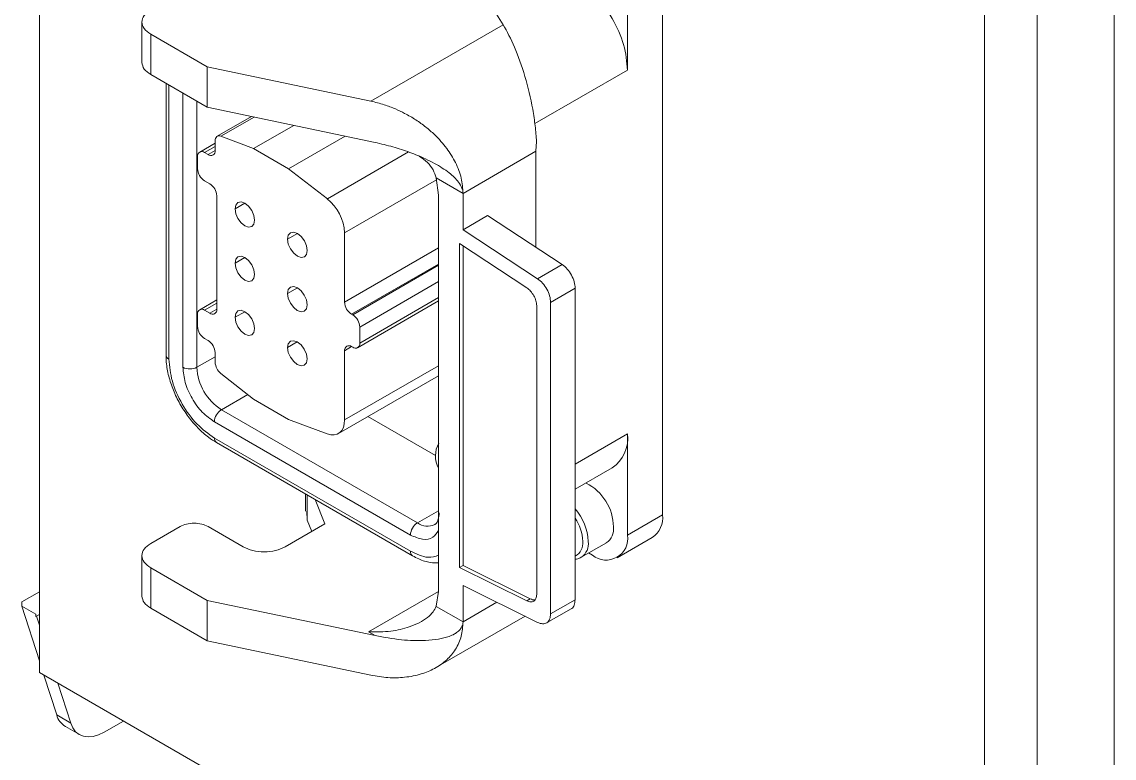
# Model space of a CAD drawing. Extents: x 4137 to 28680, y 2446 to 6814.
# Drawn here: x 10575.2 to 10685.6, y 5157.3 to 5231.7 of the extents above; entities that cross this region are included whole.
import ezdxf

# ---------------------------------------------------------------- set-up
doc = ezdxf.new("R2010")
doc.units = 0
doc.header["$LTSCALE"] = 0.5
doc.layers.get('0').update_dxf_attribs({"linetype": 'CONTINUOUS'})

msp = doc.modelspace()

# ---------------------------------------------------------------- linework, layer by layer
at = {"color": 7, "linetype": 'Continuous', "lineweight": 15}
for p, q in [((10577.02, 5410.91), (10577.02, 5165.95)), ((10577.02, 5410.91), (10577.02, 5165.95)), ((10672.48, 5355.8), (10672.48, 5110.84)), ((10672.48, 5355.8), (10672.48, 5110.84)), ((10677.78, 5115.13), (10677.78, 5349.47)), ((10677.78, 5115.13), (10677.78, 5349.47)), ((10685.56, 5344.98), (10685.56, 5110.63)), ((10685.56, 5344.98), (10685.56, 5110.63)), ((10617.71, 5241.12), (10623.86, 5231.37)), ((10617.71, 5241.12), (10623.86, 5231.37)), ((10639.95, 5239.03), (10639.95, 5181.87)), ((10639.95, 5239.03), (10639.95, 5181.87)), ((10636.41, 5236.99), (10636.41, 5226.78)), ((10636.41, 5236.99), (10636.41, 5226.78)), ((10587.38, 5231.65), (10587.38, 5227.56)), ((10587.38, 5231.65), (10587.38, 5227.56)), ((10610.48, 5223.65), (10623.86, 5231.37)), ((10610.48, 5223.65), (10623.86, 5231.37)), ((10593.97, 5227.12), (10588.26, 5230.42)), ((10588.26, 5226.34), (10588.26, 5230.42)), ((10593.97, 5227.12), (10588.26, 5230.42)), ((10588.26, 5226.34), (10588.26, 5230.42)), ((10593.97, 5223.04), (10593.97, 5227.12)), ((10610.48, 5223.65), (10593.97, 5227.12)), ((10593.97, 5223.04), (10593.97, 5227.12)), ((10610.48, 5223.65), (10593.97, 5227.12)), ((10593.97, 5223.04), (10588.26, 5226.34)), ((10593.97, 5223.04), (10588.26, 5226.34)), ((10589.81, 5225.44), (10589.81, 5198)), ((10589.81, 5225.44), (10589.81, 5198)), ((10610.92, 5219.48), (10593.97, 5223.04)), ((10610.92, 5219.48), (10593.97, 5223.04)), ((10598.45, 5222.1), (10594.98, 5220.1)), ((10598.45, 5222.1), (10594.98, 5220.1)), ((10602.7, 5221.2), (10598.66, 5218.87)), ((10602.7, 5221.2), (10598.66, 5218.87)), ((10595.35, 5220.1), (10598.66, 5218.87)), ((10595.35, 5220.1), (10598.66, 5218.87)), ((10602.19, 5216.83), (10607.89, 5220.11)), ((10602.19, 5216.83), (10607.89, 5220.11)), ((10594.77, 5219.41), (10593.21, 5218.51)), ((10594.77, 5219.41), (10593.21, 5218.51)), ((10594.77, 5218.67), (10594.77, 5219.64)), ((10594.77, 5218.67), (10594.77, 5219.64)), ((10598.66, 5218.87), (10602.19, 5216.83)), ((10598.66, 5218.87), (10602.19, 5216.83)), ((10627.23, 5219.57), (10627.17, 5218.59)), ((10627.23, 5219.57), (10627.17, 5218.59)), ((10593, 5216.83), (10593, 5218.05)), ((10593, 5216.83), (10593, 5218.05)), ((10593.71, 5218.46), (10594.06, 5218.26)), ((10593.71, 5218.46), (10594.06, 5218.26)), ((10627.17, 5218.59), (10619.81, 5214.34)), ((10627.17, 5218.59), (10619.81, 5214.34)), ((10627.17, 5218.59), (10627.17, 5208.89)), ((10627.17, 5218.59), (10627.17, 5208.89)), ((10602.19, 5216.83), (10606.1, 5213.78)), ((10602.19, 5216.83), (10606.1, 5213.78)), ((10594.24, 5215.3), (10593.71, 5215.6)), ((10594.24, 5215.3), (10593.71, 5215.6)), ((10617.09, 5215.91), (10617.34, 5214.14)), ((10617.09, 5215.91), (10617.34, 5214.14)), ((10619.81, 5214.34), (10617.1, 5215.91)), ((10619.81, 5214.34), (10617.1, 5215.91)), ((10619.81, 5210.67), (10619.81, 5214.34)), ((10619.81, 5210.67), (10619.81, 5214.34)), ((10594.94, 5202.61), (10594.95, 5214.1)), ((10594.94, 5202.61), (10594.95, 5214.1)), ((10617.34, 5174.13), (10617.34, 5214.14)), ((10617.34, 5174.13), (10617.34, 5214.14)), ((10619.81, 5210.67), (10622.29, 5212.1)), ((10619.81, 5210.67), (10622.29, 5212.1)), ((10629.81, 5207.15), (10622.29, 5212.1)), ((10629.81, 5207.15), (10622.29, 5212.1)), ((10607.85, 5210.35), (10607.85, 5203.35)), ((10607.85, 5210.35), (10607.85, 5203.35)), ((10627.34, 5205.72), (10619.81, 5210.67)), ((10627.34, 5205.72), (10619.81, 5210.67)), ((10619.46, 5209.26), (10626.25, 5204.79)), ((10619.46, 5176.55), (10619.46, 5209.26)), ((10619.46, 5209.26), (10626.25, 5204.79)), ((10619.46, 5176.55), (10619.46, 5209.26)), ((10619.81, 5176.76), (10619.81, 5209.03)), ((10619.81, 5176.76), (10619.81, 5209.03)), ((10627.34, 5205.72), (10629.81, 5207.15)), ((10627.34, 5205.72), (10629.81, 5207.15)), ((10628.65, 5203.33), (10631.13, 5204.76)), ((10628.65, 5203.33), (10631.13, 5204.76)), ((10631.13, 5173.3), (10631.13, 5204.76)), ((10631.13, 5173.3), (10631.13, 5204.76)), ((10594.94, 5203.59), (10593.21, 5202.59)), ((10594.94, 5203.59), (10593.21, 5202.59)), ((10609.16, 5198.75), (10617.34, 5203.47)), ((10609.16, 5198.75), (10617.34, 5203.47)), ((10628.65, 5171.87), (10628.65, 5203.33)), ((10628.65, 5171.87), (10628.65, 5203.33)), ((10593.71, 5202.54), (10594.24, 5202.23)), ((10593.71, 5202.54), (10594.24, 5202.23)), ((10627.24, 5203), (10627.24, 5173.83)), ((10627.24, 5203), (10627.24, 5173.83)), ((10593, 5200.9), (10593, 5202.13)), ((10593, 5200.9), (10593, 5202.13)), ((10608.55, 5202.13), (10608.66, 5202.07)), ((10608.55, 5202.13), (10608.66, 5202.07)), ((10609.37, 5200.84), (10609.37, 5199.21)), ((10609.37, 5200.84), (10609.37, 5199.21)), ((10594.06, 5199.47), (10593.71, 5199.68)), ((10594.06, 5199.47), (10593.71, 5199.68)), ((10608.66, 5198.8), (10608.55, 5198.86)), ((10608.66, 5198.8), (10608.55, 5198.86)), ((10594.77, 5197.28), (10594.77, 5198.25)), ((10594.77, 5197.28), (10594.77, 5198.25)), ((10607.85, 5198.45), (10607.85, 5191.45)), ((10607.85, 5198.45), (10607.85, 5191.45)), ((10598.65, 5193.55), (10595.35, 5196.14)), ((10598.65, 5193.55), (10595.35, 5196.14)), ((10607.22, 5190.08), (10617.34, 5195.91)), ((10607.22, 5190.08), (10617.34, 5195.91)), ((10602.19, 5191.51), (10598.65, 5193.55)), ((10602.19, 5191.51), (10598.65, 5193.55)), ((10595.4, 5192.49), (10615.2, 5181.06)), ((10595.4, 5192.49), (10615.2, 5181.06)), ((10594.7, 5191.26), (10614.49, 5179.83)), ((10594.7, 5191.26), (10614.49, 5179.83)), ((10606.09, 5190.05), (10602.19, 5191.51)), ((10606.09, 5190.05), (10602.19, 5191.51)), ((10610.19, 5191.79), (10617.02, 5187.85)), ((10610.19, 5191.79), (10617.02, 5187.85)), ((10636.41, 5179.83), (10636.41, 5190.04)), ((10636.41, 5179.83), (10636.41, 5190.04)), ((10614.49, 5178.2), (10594.7, 5189.63)), ((10614.49, 5178.2), (10594.7, 5189.63)), ((10594.9, 5189.17), (10614.7, 5177.74)), ((10594.9, 5189.17), (10614.7, 5177.74)), ((10631.13, 5184.45), (10634.86, 5186.61)), ((10631.13, 5184.45), (10634.86, 5186.61)), ((10603.89, 5183.99), (10603.89, 5182.24)), ((10603.89, 5183.99), (10603.89, 5182.24)), ((10604.86, 5183.42), (10605.85, 5180.96)), ((10604.86, 5183.42), (10605.85, 5180.96)), ((10604.02, 5182.24), (10604.07, 5181.33)), ((10604.02, 5182.24), (10604.07, 5181.33)), ((10604.07, 5181.33), (10604.52, 5180.2)), ((10604.07, 5181.33), (10604.52, 5180.2)), ((10639.95, 5181.87), (10636.41, 5179.83)), ((10639.95, 5181.87), (10636.41, 5179.83)), ((10591.23, 5180.69), (10588.26, 5178.98)), ((10591.23, 5180.69), (10588.26, 5178.98)), ((10597.59, 5178.65), (10594.06, 5180.69)), ((10597.59, 5178.65), (10594.06, 5180.69)), ((10605.85, 5180.96), (10601.84, 5178.65)), ((10605.85, 5180.96), (10601.84, 5178.65)), ((10631.73, 5177.58), (10634.28, 5179.05)), ((10631.73, 5177.58), (10634.28, 5179.05)), ((10635.38, 5177.54), (10638.91, 5179.58)), ((10635.38, 5177.54), (10638.91, 5179.58)), ((10632.49, 5178.02), (10632.88, 5177.79)), ((10632.49, 5178.02), (10632.88, 5177.79)), ((10587.38, 5177.76), (10587.38, 5173.67)), ((10587.38, 5177.76), (10587.38, 5173.67)), ((10588.26, 5176.53), (10593.97, 5173.23)), ((10588.26, 5176.53), (10588.26, 5172.44)), ((10588.26, 5176.53), (10593.97, 5173.23)), ((10588.26, 5176.53), (10588.26, 5172.44)), ((10619.46, 5176.55), (10619.81, 5176.76)), ((10619.46, 5176.55), (10619.81, 5176.76)), ((10626.25, 5173.18), (10619.46, 5176.55)), ((10626.25, 5173.18), (10619.46, 5176.55)), ((10626.6, 5173.39), (10619.81, 5176.76)), ((10626.6, 5173.39), (10619.81, 5176.76)), ((10619.81, 5174.74), (10627.34, 5171)), ((10619.81, 5171.07), (10619.81, 5174.74)), ((10619.81, 5174.74), (10627.34, 5171)), ((10619.81, 5171.07), (10619.81, 5174.74)), ((10577.02, 5174.11), (10575.25, 5173.09)), ((10577.02, 5174.11), (10575.25, 5173.09)), ((10617.09, 5172.64), (10617.34, 5174.13)), ((10617.09, 5172.64), (10617.34, 5174.13)), ((10575.25, 5172.64), (10575.25, 5173.09)), ((10575.25, 5172.64), (10575.25, 5173.09)), ((10575.25, 5172.64), (10576.66, 5171.83)), ((10577.02, 5167.13), (10575.25, 5172.64)), ((10575.25, 5172.64), (10576.66, 5171.83)), ((10577.02, 5167.13), (10575.25, 5172.64)), ((10588.26, 5172.44), (10593.97, 5169.15)), ((10588.26, 5172.44), (10593.97, 5169.15)), ((10593.97, 5173.23), (10610.92, 5169.67)), ((10593.97, 5173.23), (10593.97, 5169.15)), ((10593.97, 5173.23), (10610.92, 5169.67)), ((10593.97, 5173.23), (10593.97, 5169.15)), ((10619.81, 5171.07), (10617.1, 5172.63)), ((10619.81, 5171.07), (10617.1, 5172.63)), ((10626.25, 5173.18), (10626.6, 5173.39)), ((10626.25, 5173.18), (10626.6, 5173.39)), ((10628.23, 5170.96), (10630.71, 5172.39)), ((10628.23, 5170.96), (10630.71, 5172.39)), ((10628.65, 5171.87), (10631.13, 5173.3)), ((10628.65, 5171.87), (10631.13, 5173.3)), ((10576.66, 5171.83), (10576.66, 5171.6)), ((10576.66, 5171.83), (10576.66, 5171.6)), ((10577.02, 5171.8), (10576.66, 5171.6)), ((10577.02, 5171.8), (10576.66, 5171.6)), ((10576.66, 5171.6), (10576.73, 5171.63)), ((10576.66, 5171.6), (10576.73, 5171.63)), ((10576.73, 5171.63), (10577.02, 5171.8)), ((10576.73, 5171.63), (10577.02, 5171.8)), ((10576.73, 5171.63), (10577.02, 5170.72)), ((10576.73, 5171.63), (10577.02, 5170.72)), ((10617.07, 5166.44), (10626.07, 5171.63)), ((10617.07, 5166.44), (10626.07, 5171.63)), ((10593.97, 5169.15), (10610.48, 5165.68)), ((10593.97, 5169.15), (10610.48, 5165.68)), ((10610.27, 5170.05), (10610.92, 5169.67)), ((10610.27, 5170.05), (10610.92, 5169.67)), ((10577.02, 5165.95), (10672.48, 5110.84)), ((10577.02, 5165.95), (10672.48, 5110.84)), ((10578.77, 5161.66), (10577.48, 5165.68)), ((10578.77, 5161.66), (10577.48, 5165.68)), ((10578.9, 5164.86), (10580.19, 5160.84)), ((10578.9, 5164.86), (10580.19, 5160.84)), ((10580.19, 5160.84), (10578.77, 5161.66)), ((10580.19, 5160.84), (10578.77, 5161.66)), ((10579.65, 5160.49), (10581.06, 5159.68)), ((10579.65, 5160.49), (10581.06, 5159.68)), ((10583.56, 5159.92), (10585.5, 5161.05)), ((10583.56, 5159.92), (10585.5, 5161.05))]:
    msp.add_line(p, q, dxfattribs=at)
at = {"color": 8, "linetype": 'Continuous', "lineweight": 15}
for p, q in [((10636.41, 5226.78), (10627.05, 5221.38)), ((10636.41, 5226.78), (10627.05, 5221.38)), ((10590.1, 5197.59), (10590.1, 5225.27)), ((10590.1, 5197.59), (10590.1, 5225.27)), ((10591.51, 5224.46), (10591.51, 5196.78)), ((10591.51, 5224.46), (10591.51, 5196.78)), ((10592.93, 5223.64), (10592.93, 5196.78)), ((10592.93, 5223.64), (10592.93, 5196.78)), ((10598.71, 5222.04), (10595.35, 5220.1)), ((10598.71, 5222.04), (10595.35, 5220.1)), ((10594.77, 5219.07), (10593.71, 5218.46)), ((10594.77, 5219.07), (10593.71, 5218.46)), ((10594.77, 5218.66), (10594.06, 5218.26)), ((10594.77, 5218.66), (10594.06, 5218.26)), ((10614.31, 5218.52), (10606.1, 5213.78)), ((10614.31, 5218.52), (10606.1, 5213.78)), ((10617.12, 5215.7), (10607.85, 5210.35)), ((10617.12, 5215.7), (10607.85, 5210.35)), ((10596.78, 5212.77), (10597.77, 5213.34)), ((10596.78, 5212.77), (10597.77, 5213.34)), ((10602.09, 5209.7), (10603.08, 5210.27)), ((10602.09, 5209.7), (10603.08, 5210.27)), ((10607.85, 5203.35), (10617.34, 5208.83)), ((10607.85, 5203.35), (10617.34, 5208.83)), ((10596.78, 5207.29), (10597.77, 5207.87)), ((10596.78, 5207.29), (10597.77, 5207.87)), ((10608.55, 5202.13), (10617.34, 5207.2)), ((10608.55, 5202.13), (10617.34, 5207.2)), ((10617.34, 5207.07), (10608.66, 5202.07)), ((10617.34, 5207.07), (10608.66, 5202.07)), ((10602.09, 5204.23), (10603.08, 5204.8)), ((10602.09, 5204.23), (10603.08, 5204.8)), ((10617.34, 5205.44), (10609.37, 5200.84)), ((10617.34, 5205.44), (10609.37, 5200.84)), ((10609.37, 5199.21), (10617.34, 5203.81)), ((10609.37, 5199.21), (10617.34, 5203.81)), ((10594.94, 5203.25), (10593.71, 5202.54)), ((10594.94, 5203.25), (10593.71, 5202.54)), ((10594.94, 5202.64), (10594.24, 5202.23)), ((10594.94, 5202.64), (10594.24, 5202.23)), ((10596.78, 5201.82), (10597.77, 5202.39)), ((10596.78, 5201.82), (10597.77, 5202.39)), ((10602.08, 5198.76), (10603.07, 5199.33)), ((10602.08, 5198.76), (10603.07, 5199.33)), ((10608.55, 5198.86), (10607.85, 5198.45)), ((10608.55, 5198.86), (10607.85, 5198.45)), ((10592.93, 5196.78), (10594.77, 5197.84)), ((10592.93, 5196.78), (10594.77, 5197.84)), ((10617.34, 5196.93), (10607.85, 5191.45)), ((10617.34, 5196.93), (10607.85, 5191.45)), ((10598.06, 5194.02), (10595.4, 5192.49)), ((10598.06, 5194.02), (10595.4, 5192.49)), ((10631.13, 5186.99), (10636.41, 5190.04)), ((10631.13, 5186.99), (10636.41, 5190.04)), ((10604.07, 5183.88), (10604.07, 5181.33)), ((10604.07, 5183.88), (10604.07, 5181.33)), ((10615.2, 5181.06), (10617.34, 5182.29)), ((10615.2, 5181.06), (10617.34, 5182.29)), ((10610.27, 5170.05), (10617.34, 5174.13)), ((10610.27, 5170.05), (10617.34, 5174.13)), ((10623.23, 5173.04), (10619.81, 5171.07)), ((10623.23, 5173.04), (10619.81, 5171.07))]:
    msp.add_line(p, q, dxfattribs=at)
at = {"color": 7, "linetype": 'Continuous', "lineweight": 15, "flags": 128}
for points in [[(10595.35, 5220.1), (10595.23, 5220.14), (10595.12, 5220.14), (10595.02, 5220.12), (10594.94, 5220.07), (10594.86, 5219.99), (10594.81, 5219.89), (10594.78, 5219.77), (10594.77, 5219.64)], [(10595.35, 5220.1), (10595.23, 5220.14), (10595.12, 5220.14), (10595.02, 5220.12), (10594.94, 5220.07), (10594.86, 5219.99), (10594.81, 5219.89), (10594.78, 5219.77), (10594.77, 5219.64)], [(10596.78, 5212.77), (10596.86, 5213.16), (10597.07, 5213.41), (10597.39, 5213.47), (10597.77, 5213.34), (10598.15, 5213.03), (10598.47, 5212.6), (10598.69, 5212.1), (10598.76, 5211.62), (10598.69, 5211.23), (10598.47, 5210.98), (10598.15, 5210.92), (10597.77, 5211.05), (10597.39, 5211.36), (10597.07, 5211.79), (10596.86, 5212.28), (10596.78, 5212.77)], [(10596.78, 5212.77), (10596.86, 5213.16), (10597.07, 5213.41), (10597.39, 5213.47), (10597.77, 5213.34), (10598.15, 5213.03), (10598.47, 5212.6), (10598.69, 5212.1), (10598.76, 5211.62), (10598.69, 5211.23), (10598.47, 5210.98), (10598.15, 5210.92), (10597.77, 5211.05), (10597.39, 5211.36), (10597.07, 5211.79), (10596.86, 5212.28), (10596.78, 5212.77)], [(10602.09, 5209.7), (10602.16, 5210.1), (10602.38, 5210.34), (10602.7, 5210.41), (10603.08, 5210.27), (10603.45, 5209.97), (10603.78, 5209.54), (10603.99, 5209.04), (10604.07, 5208.56), (10603.99, 5208.17), (10603.78, 5207.92), (10603.45, 5207.86), (10603.08, 5207.99), (10602.7, 5208.29), (10602.38, 5208.73), (10602.16, 5209.22), (10602.09, 5209.7)], [(10602.09, 5209.7), (10602.16, 5210.1), (10602.38, 5210.34), (10602.7, 5210.41), (10603.08, 5210.27), (10603.45, 5209.97), (10603.78, 5209.54), (10603.99, 5209.04), (10604.07, 5208.56), (10603.99, 5208.17), (10603.78, 5207.92), (10603.45, 5207.86), (10603.08, 5207.99), (10602.7, 5208.29), (10602.38, 5208.73), (10602.16, 5209.22), (10602.09, 5209.7)], [(10596.78, 5207.29), (10596.86, 5207.69), (10597.07, 5207.94), (10597.39, 5208), (10597.77, 5207.87), (10598.15, 5207.56), (10598.47, 5207.13), (10598.69, 5206.63), (10598.76, 5206.15), (10598.69, 5205.76), (10598.47, 5205.51), (10598.15, 5205.45), (10597.77, 5205.58), (10597.39, 5205.88), (10597.07, 5206.32), (10596.86, 5206.81), (10596.78, 5207.29)], [(10596.78, 5207.29), (10596.86, 5207.69), (10597.07, 5207.94), (10597.39, 5208), (10597.77, 5207.87), (10598.15, 5207.56), (10598.47, 5207.13), (10598.69, 5206.63), (10598.76, 5206.15), (10598.69, 5205.76), (10598.47, 5205.51), (10598.15, 5205.45), (10597.77, 5205.58), (10597.39, 5205.88), (10597.07, 5206.32), (10596.86, 5206.81), (10596.78, 5207.29)], [(10602.09, 5204.23), (10602.16, 5204.63), (10602.38, 5204.87), (10602.7, 5204.94), (10603.08, 5204.8), (10603.45, 5204.5), (10603.77, 5204.06), (10603.99, 5203.57), (10604.06, 5203.09), (10603.99, 5202.69), (10603.77, 5202.45), (10603.45, 5202.39), (10603.07, 5202.52), (10602.7, 5202.82), (10602.37, 5203.26), (10602.16, 5203.75), (10602.09, 5204.23)], [(10602.09, 5204.23), (10602.16, 5204.63), (10602.38, 5204.87), (10602.7, 5204.94), (10603.08, 5204.8), (10603.45, 5204.5), (10603.77, 5204.06), (10603.99, 5203.57), (10604.06, 5203.09), (10603.99, 5202.69), (10603.77, 5202.45), (10603.45, 5202.39), (10603.07, 5202.52), (10602.7, 5202.82), (10602.37, 5203.26), (10602.16, 5203.75), (10602.09, 5204.23)], [(10596.78, 5201.82), (10596.86, 5202.22), (10597.07, 5202.46), (10597.39, 5202.53), (10597.77, 5202.39), (10598.15, 5202.09), (10598.47, 5201.66), (10598.69, 5201.16), (10598.76, 5200.68), (10598.69, 5200.29), (10598.47, 5200.04), (10598.15, 5199.98), (10597.77, 5200.11), (10597.39, 5200.41), (10597.07, 5200.85), (10596.86, 5201.34), (10596.78, 5201.82)], [(10596.78, 5201.82), (10596.86, 5202.22), (10597.07, 5202.46), (10597.39, 5202.53), (10597.77, 5202.39), (10598.15, 5202.09), (10598.47, 5201.66), (10598.69, 5201.16), (10598.76, 5200.68), (10598.69, 5200.29), (10598.47, 5200.04), (10598.15, 5199.98), (10597.77, 5200.11), (10597.39, 5200.41), (10597.07, 5200.85), (10596.86, 5201.34), (10596.78, 5201.82)], [(10602.08, 5198.76), (10602.16, 5199.15), (10602.37, 5199.4), (10602.7, 5199.46), (10603.07, 5199.33), (10603.45, 5199.03), (10603.77, 5198.59), (10603.99, 5198.1), (10604.06, 5197.62), (10603.99, 5197.22), (10603.77, 5196.98), (10603.45, 5196.91), (10603.07, 5197.05), (10602.7, 5197.35), (10602.37, 5197.78), (10602.16, 5198.28), (10602.08, 5198.76)], [(10602.08, 5198.76), (10602.16, 5199.15), (10602.37, 5199.4), (10602.7, 5199.46), (10603.07, 5199.33), (10603.45, 5199.03), (10603.77, 5198.59), (10603.99, 5198.1), (10604.06, 5197.62), (10603.99, 5197.22), (10603.77, 5196.98), (10603.45, 5196.91), (10603.07, 5197.05), (10602.7, 5197.35), (10602.37, 5197.78), (10602.16, 5198.28), (10602.08, 5198.76)], [(10607.85, 5191.45), (10607.81, 5191.05), (10607.72, 5190.69), (10607.56, 5190.39), (10607.35, 5190.17), (10607.09, 5190.02), (10606.78, 5189.95), (10606.45, 5189.96), (10606.09, 5190.05)], [(10607.85, 5191.45), (10607.81, 5191.05), (10607.72, 5190.69), (10607.56, 5190.39), (10607.35, 5190.17), (10607.09, 5190.02), (10606.78, 5189.95), (10606.45, 5189.96), (10606.09, 5190.05)], [(10580.19, 5160.84), (10580.4, 5160.36), (10580.68, 5159.97), (10581.04, 5159.69), (10581.47, 5159.51), (10581.94, 5159.44), (10582.46, 5159.49), (10583, 5159.65), (10583.56, 5159.92)], [(10580.19, 5160.84), (10580.4, 5160.36), (10580.68, 5159.97), (10581.04, 5159.69), (10581.47, 5159.51), (10581.94, 5159.44), (10582.46, 5159.49), (10583, 5159.65), (10583.56, 5159.92)]]:
    msp.add_lwpolyline(points, dxfattribs=at)
at = {"color": 7, "linetype": 'Continuous', "lineweight": 15}
for centre, radius, start, end in [((10593.43, 5218.12), 0.437, 50.796, 189.2142), ((10593.43, 5218.12), 0.437, 50.796, 189.2142), ((10594.34, 5218.6), 0.437, 230.7972, 9.2138), ((10594.34, 5218.6), 0.437, 230.7972, 9.2138), ((10594.54, 5216.9), 1.54, 182.5946, 237.3826), ((10594.54, 5216.9), 1.54, 182.5946, 237.3826), ((10593.4, 5214), 1.54, 3.7218, 57.3017), ((10593.4, 5214), 1.54, 3.7218, 57.3017), ((10603.16, 5210.12), 4.69, 2.8964, 51.2973), ((10603.16, 5210.12), 4.69, 2.8964, 51.2973), ((10609.38, 5203.42), 1.54, 182.5939, 237.3833), ((10609.38, 5203.42), 1.54, 182.5939, 237.3833), ((10593.43, 5202.2), 0.437, 50.7972, 189.2138), ((10593.43, 5202.2), 0.437, 50.7972, 189.2138), ((10594.51, 5202.56), 0.433, 230.3834, 6.4888), ((10594.51, 5202.56), 0.433, 230.3834, 6.4888), ((10607.83, 5200.77), 1.54, 2.5928, 57.3835), ((10607.83, 5200.77), 1.54, 2.5928, 57.3835), ((10594.53, 5200.97), 1.54, 182.5938, 237.3834), ((10594.53, 5200.97), 1.54, 182.5938, 237.3834), ((10593.23, 5198.18), 1.54, 2.5938, 57.3825), ((10593.23, 5198.18), 1.54, 2.5938, 57.3825), ((10608.28, 5198.52), 0.437, 50.7962, 189.214), ((10608.28, 5198.52), 0.437, 50.7962, 189.214), ((10608.94, 5199.14), 0.437, 230.7971, 9.2139), ((10608.94, 5199.14), 0.437, 230.7971, 9.2139), ((10592.22, 5198.14), 1.54, 242.6094, 297.3906), ((10592.22, 5198.14), 1.54, 242.6094, 297.3906), ((10598.3, 5197.02), 5.38, 182.6055, 237.3945), ((10598.3, 5197.02), 5.38, 182.6055, 237.3945), ((10596.33, 5197.36), 1.56, 182.897, 231.2965), ((10596.33, 5197.36), 1.56, 182.897, 231.2965), ((10596.23, 5191.19), 1.54, 122.6052, 177.3948), ((10596.23, 5191.19), 1.54, 122.6052, 177.3948), ((10632.84, 5189.59), 3.6, 304.0864, 7.2258), ((10632.84, 5189.59), 3.6, 304.0864, 7.2258), ((10619.59, 5187.83), 2.57, 150.4176, 208.8124), ((10619.59, 5187.83), 2.57, 150.4176, 208.8124), ((10629.92, 5180.56), 5.08, 0.9731, 63.0019), ((10629.92, 5180.56), 5.08, 0.9731, 63.0019), ((10637.56, 5181.58), 2.41, 304.2318, 7.0805), ((10637.56, 5181.58), 2.41, 304.2318, 7.0805), ((10616.03, 5179.76), 1.54, 122.6052, 177.3948), ((10616.03, 5179.76), 1.54, 122.6052, 177.3948), ((10633.33, 5180.44), 1.68, 304.1658, 7.1465), ((10633.33, 5180.44), 1.68, 304.1658, 7.1465), ((10634.26, 5179.48), 2.18, 230.7967, 9.2141), ((10634.26, 5179.48), 2.18, 230.7967, 9.2141), ((10580.66, 5162.17), 1.96, 195.0565, 238.7794), ((10580.66, 5162.17), 1.96, 195.0565, 238.7794)]:
    msp.add_arc(centre, radius, start, end, dxfattribs=at)
at = {"color": 8, "linetype": 'Continuous', "lineweight": 15}
for centre, radius, start, end in [((10590.31, 5198.05), 0.503, 185.6921, 245.6272), ((10590.31, 5198.05), 0.503, 185.6921, 245.6272), ((10595.19, 5189.58), 0.493, 173.7001, 234.9888), ((10595.19, 5189.58), 0.493, 173.7001, 234.9888), ((10626.99, 5178.9), 5.47, 2.9641, 40.9042), ((10626.99, 5178.9), 5.47, 2.9641, 40.9042), ((10627.23, 5178.98), 4.67, 2.5039, 33.3372), ((10627.23, 5178.98), 4.67, 2.5039, 33.3372), ((10616.23, 5182.49), 1.76, 234.4119, 293.9675), ((10616.23, 5182.49), 1.76, 234.4119, 293.9675), ((10630.47, 5178.98), 1.43, 297.2323, 8.1734), ((10630.47, 5178.98), 1.43, 297.2323, 8.1734), ((10630.78, 5178.97), 1.69, 305.1699, 7.0425), ((10630.78, 5178.97), 1.69, 305.1699, 7.0425), ((10614.97, 5178.14), 0.48, 172.745, 235.9585), ((10614.97, 5178.14), 0.48, 172.745, 235.9585)]:
    msp.add_arc(centre, radius, start, end, dxfattribs=at)
at = {"color": 7, "linetype": 'Continuous', "lineweight": 15}
for points, knots in [([(10632.26, 5235.04), (10632.56, 5234.82), (10633.55, 5234.08), (10634.94, 5232.04), (10636.18, 5229.33), (10636.34, 5227.63), (10636.41, 5226.78)], [0, 0, 0, 0, 0.12626, 0.417507, 0.708753, 1, 1, 1, 1]), ([(10632.26, 5235.04), (10632.56, 5234.82), (10633.55, 5234.08), (10634.94, 5232.04), (10636.18, 5229.33), (10636.34, 5227.63), (10636.41, 5226.78)], [0, 0, 0, 0, 0.12626, 0.417507, 0.708753, 1, 1, 1, 1]), ([(10588.26, 5230.42), (10588.01, 5230.6), (10587.52, 5230.96), (10587.31, 5231.64), (10587.52, 5232.33), (10588.01, 5232.69), (10588.26, 5232.87)], [0, 0, 0, 0, 0.25, 0.5, 0.750001, 1, 1, 1, 1]), ([(10588.26, 5230.42), (10588.01, 5230.6), (10587.52, 5230.96), (10587.31, 5231.64), (10587.52, 5232.33), (10588.01, 5232.69), (10588.26, 5232.87)], [0, 0, 0, 0, 0.25, 0.5, 0.750001, 1, 1, 1, 1]), ([(10623.86, 5231.37), (10624.25, 5230.67), (10625.03, 5229.25), (10626.09, 5226.21), (10626.77, 5223.38), (10627.11, 5221.13), (10627.19, 5220.09), (10627.23, 5219.57)], [0, 0, 0, 0, 0.249888, 0.499659, 0.749158, 0.875331, 1, 1, 1, 1]), ([(10623.86, 5231.37), (10624.25, 5230.67), (10625.03, 5229.25), (10626.09, 5226.21), (10626.77, 5223.38), (10627.11, 5221.13), (10627.19, 5220.09), (10627.23, 5219.57)], [0, 0, 0, 0, 0.249888, 0.499659, 0.749158, 0.875331, 1, 1, 1, 1]), ([(10588.26, 5226.34), (10588.01, 5226.52), (10587.5, 5226.87), (10587.42, 5227.33), (10587.38, 5227.56)], [0, 0, 0, 0, 0.5, 1, 1, 1, 1]), ([(10588.26, 5226.34), (10588.01, 5226.52), (10587.5, 5226.87), (10587.42, 5227.33), (10587.38, 5227.56)], [0, 0, 0, 0, 0.5, 1, 1, 1, 1]), ([(10619.81, 5214.34), (10619.77, 5214.85), (10619.7, 5215.88), (10619.1, 5217.43), (10618.34, 5218.67), (10617.58, 5219.6), (10616.88, 5220.33), (10616.04, 5221.06), (10615.03, 5221.79), (10614, 5222.39), (10612.92, 5222.9), (10611.78, 5223.34), (10610.93, 5223.54), (10610.48, 5223.65)], [0, 0, 0, 0, 0.123485, 0.2497094, 0.3705494, 0.4348736, 0.4998427, 0.5779277, 0.6613773, 0.7498939, 0.8190889, 0.9025817, 1, 1, 1, 1]), ([(10619.81, 5214.34), (10619.77, 5214.85), (10619.7, 5215.88), (10619.1, 5217.43), (10618.34, 5218.67), (10617.58, 5219.6), (10616.88, 5220.33), (10616.04, 5221.06), (10615.03, 5221.79), (10614, 5222.39), (10612.92, 5222.9), (10611.78, 5223.34), (10610.93, 5223.54), (10610.48, 5223.65)], [0, 0, 0, 0, 0.123485, 0.2497094, 0.3705494, 0.4348736, 0.4998427, 0.5779277, 0.6613773, 0.7498939, 0.8190889, 0.9025817, 1, 1, 1, 1]), ([(10610.92, 5219.48), (10611.52, 5219.34), (10612.7, 5219.07), (10614.41, 5218.51), (10615.81, 5217.93), (10616.9, 5217.39), (10617.69, 5216.92), (10618.37, 5216.45), (10618.93, 5215.97), (10619.38, 5215.46), (10619.73, 5214.91), (10619.79, 5214.52), (10619.81, 5214.34)], [0, 0, 0, 0, 0.17529, 0.341504, 0.50016, 0.591087, 0.674174, 0.750201, 0.816448, 0.875182, 0.941928, 1, 1, 1, 1]), ([(10610.92, 5219.48), (10611.52, 5219.34), (10612.7, 5219.07), (10614.41, 5218.51), (10615.81, 5217.93), (10616.9, 5217.39), (10617.69, 5216.92), (10618.37, 5216.45), (10618.93, 5215.97), (10619.38, 5215.46), (10619.73, 5214.91), (10619.79, 5214.52), (10619.81, 5214.34)], [0, 0, 0, 0, 0.17529, 0.341504, 0.50016, 0.591087, 0.674174, 0.750201, 0.816448, 0.875182, 0.941928, 1, 1, 1, 1]), ([(10617.09, 5215.91), (10617, 5216.18), (10616.8, 5216.74), (10616.25, 5217.52), (10615.67, 5217.89), (10615.37, 5218.08)], [0, 0, 0, 0, 0.3030972, 0.6377107, 1, 1, 1, 1]), ([(10617.09, 5215.91), (10617, 5216.18), (10616.8, 5216.74), (10616.25, 5217.52), (10615.67, 5217.89), (10615.37, 5218.08)], [0, 0, 0, 0, 0.3030972, 0.6377107, 1, 1, 1, 1]), ([(10631.13, 5204.76), (10631.11, 5204.97), (10631.07, 5205.4), (10630.77, 5206.1), (10630.34, 5206.73), (10629.99, 5207.01), (10629.81, 5207.15)], [0, 0, 0, 0, 0.25, 0.500001, 0.75, 1, 1, 1, 1]), ([(10631.13, 5204.76), (10631.11, 5204.97), (10631.07, 5205.4), (10630.77, 5206.1), (10630.34, 5206.73), (10629.99, 5207.01), (10629.81, 5207.15)], [0, 0, 0, 0, 0.25, 0.500001, 0.75, 1, 1, 1, 1]), ([(10628.65, 5203.33), (10628.63, 5203.54), (10628.59, 5203.98), (10628.29, 5204.67), (10627.86, 5205.3), (10627.51, 5205.58), (10627.34, 5205.72)], [0, 0, 0, 0, 0.25, 0.500001, 0.75, 1, 1, 1, 1]), ([(10628.65, 5203.33), (10628.63, 5203.54), (10628.59, 5203.98), (10628.29, 5204.67), (10627.86, 5205.3), (10627.51, 5205.58), (10627.34, 5205.72)], [0, 0, 0, 0, 0.25, 0.500001, 0.75, 1, 1, 1, 1]), ([(10626.25, 5204.79), (10626.38, 5204.69), (10626.64, 5204.48), (10626.97, 5204.01), (10627.19, 5203.49), (10627.22, 5203.17), (10627.24, 5203)], [0, 0, 0, 0, 0.249999, 0.499998, 0.749999, 1, 1, 1, 1]), ([(10626.25, 5204.79), (10626.38, 5204.69), (10626.64, 5204.48), (10626.97, 5204.01), (10627.19, 5203.49), (10627.22, 5203.17), (10627.24, 5203)], [0, 0, 0, 0, 0.249999, 0.499998, 0.749999, 1, 1, 1, 1]), ([(10589.81, 5198), (10589.81, 5197.76), (10589.83, 5197.08), (10590.05, 5195.88), (10590.52, 5194.46), (10591.19, 5193.07), (10592.04, 5191.77), (10593.02, 5190.62), (10593.99, 5189.75), (10594.64, 5189.34), (10594.9, 5189.17)], [0, 0, 0, 0, 0.074246, 0.21271, 0.350763, 0.48841, 0.625998, 0.763953, 0.902727, 1, 1, 1, 1]), ([(10589.81, 5198), (10589.81, 5197.76), (10589.83, 5197.08), (10590.05, 5195.88), (10590.52, 5194.46), (10591.19, 5193.07), (10592.04, 5191.77), (10593.02, 5190.62), (10593.99, 5189.75), (10594.64, 5189.34), (10594.9, 5189.17)], [0, 0, 0, 0, 0.074246, 0.21271, 0.350763, 0.48841, 0.625998, 0.763953, 0.902727, 1, 1, 1, 1]), ([(10594.7, 5189.63), (10594.09, 5190.06), (10592.89, 5190.91), (10591.37, 5193.02), (10590.31, 5195.39), (10590.17, 5196.86), (10590.1, 5197.59)], [0, 0, 0, 0, 0.25, 0.4999998, 0.7499998, 1, 1, 1, 1]), ([(10594.7, 5189.63), (10594.09, 5190.06), (10592.89, 5190.91), (10591.37, 5193.02), (10590.31, 5195.39), (10590.17, 5196.86), (10590.1, 5197.59)], [0, 0, 0, 0, 0.25, 0.4999998, 0.7499998, 1, 1, 1, 1]), ([(10591.51, 5196.78), (10591.56, 5196.27), (10591.66, 5195.25), (10592.39, 5193.61), (10593.44, 5192.15), (10594.28, 5191.56), (10594.7, 5191.26)], [0, 0, 0, 0, 0.25, 0.4999999, 0.7499998, 1, 1, 1, 1]), ([(10591.51, 5196.78), (10591.56, 5196.27), (10591.66, 5195.25), (10592.39, 5193.61), (10593.44, 5192.15), (10594.28, 5191.56), (10594.7, 5191.26)], [0, 0, 0, 0, 0.25, 0.4999999, 0.7499998, 1, 1, 1, 1]), ([(10617.38, 5182.08), (10617.38, 5181.96), (10617.37, 5181.6), (10617.22, 5181.17), (10617.08, 5180.95), (10616.97, 5180.91), (10616.94, 5180.9)], [0, 0, 0, 0, 0.1769264, 0.5135403, 0.8554986, 1, 1, 1, 1]), ([(10617.38, 5182.08), (10617.38, 5181.96), (10617.37, 5181.6), (10617.22, 5181.17), (10617.08, 5180.95), (10616.97, 5180.91), (10616.94, 5180.9)], [0, 0, 0, 0, 0.1769264, 0.5135403, 0.8554986, 1, 1, 1, 1]), ([(10594.06, 5180.69), (10593.85, 5180.79), (10593.44, 5180.97), (10592.64, 5181.06), (10591.85, 5180.97), (10591.44, 5180.79), (10591.23, 5180.69)], [0, 0, 0, 0, 0.249999, 0.499999, 0.75, 1, 1, 1, 1]), ([(10594.06, 5180.69), (10593.85, 5180.79), (10593.44, 5180.97), (10592.64, 5181.06), (10591.85, 5180.97), (10591.44, 5180.79), (10591.23, 5180.69)], [0, 0, 0, 0, 0.249999, 0.499999, 0.75, 1, 1, 1, 1]), ([(10588.26, 5178.98), (10588.01, 5178.8), (10587.52, 5178.44), (10587.31, 5177.75), (10587.52, 5177.06), (10588.01, 5176.71), (10588.26, 5176.53)], [0, 0, 0, 0, 0.249999, 0.5, 0.75, 1, 1, 1, 1]), ([(10588.26, 5178.98), (10588.01, 5178.8), (10587.52, 5178.44), (10587.31, 5177.75), (10587.52, 5177.06), (10588.01, 5176.71), (10588.26, 5176.53)], [0, 0, 0, 0, 0.249999, 0.5, 0.75, 1, 1, 1, 1]), ([(10601.84, 5178.65), (10601.53, 5178.51), (10600.91, 5178.22), (10599.72, 5178.1), (10598.52, 5178.22), (10597.9, 5178.51), (10597.59, 5178.65)], [0, 0, 0, 0, 0.250002, 0.500001, 0.750001, 1, 1, 1, 1]), ([(10601.84, 5178.65), (10601.53, 5178.51), (10600.91, 5178.22), (10599.72, 5178.1), (10598.52, 5178.22), (10597.9, 5178.51), (10597.59, 5178.65)], [0, 0, 0, 0, 0.250002, 0.500001, 0.750001, 1, 1, 1, 1]), ([(10614.7, 5177.74), (10614.91, 5177.63), (10615.51, 5177.31), (10616.4, 5177.02), (10617.06, 5177.01), (10617.34, 5177.01)], [0, 0, 0, 0, 0.237614, 0.68636, 1, 1, 1, 1]), ([(10614.7, 5177.74), (10614.91, 5177.63), (10615.51, 5177.31), (10616.4, 5177.02), (10617.06, 5177.01), (10617.34, 5177.01)], [0, 0, 0, 0, 0.237614, 0.68636, 1, 1, 1, 1]), ([(10631.13, 5177.41), (10631.17, 5177.41), (10631.4, 5177.39), (10631.59, 5177.51), (10631.74, 5177.61)], [0, 0, 0, 0, 0.2040057, 1, 1, 1, 1]), ([(10631.13, 5177.41), (10631.17, 5177.41), (10631.4, 5177.39), (10631.59, 5177.51), (10631.74, 5177.61)], [0, 0, 0, 0, 0.2040057, 1, 1, 1, 1]), ([(10587.38, 5173.67), (10587.42, 5173.44), (10587.5, 5172.98), (10588.01, 5172.62), (10588.26, 5172.44)], [0, 0, 0, 0, 0.5, 1, 1, 1, 1]), ([(10587.38, 5173.67), (10587.42, 5173.44), (10587.5, 5172.98), (10588.01, 5172.62), (10588.26, 5172.44)], [0, 0, 0, 0, 0.5, 1, 1, 1, 1]), ([(10627.24, 5173.83), (10627.22, 5173.69), (10627.19, 5173.4), (10626.97, 5173.14), (10626.64, 5173.04), (10626.38, 5173.13), (10626.25, 5173.18)], [0, 0, 0, 0, 0.249999, 0.5, 0.749999, 1, 1, 1, 1]), ([(10627.24, 5173.83), (10627.22, 5173.69), (10627.19, 5173.4), (10626.97, 5173.14), (10626.64, 5173.04), (10626.38, 5173.13), (10626.25, 5173.18)], [0, 0, 0, 0, 0.249999, 0.5, 0.749999, 1, 1, 1, 1]), ([(10610.27, 5170.05), (10611.03, 5170.04), (10612.45, 5170.04), (10614.53, 5170.52), (10615.98, 5171.25), (10616.8, 5172.04), (10617, 5172.44), (10617.09, 5172.64)], [0, 0, 0, 0, 0.267419, 0.500223, 0.77668, 0.893832, 1, 1, 1, 1]), ([(10610.27, 5170.05), (10611.03, 5170.04), (10612.45, 5170.04), (10614.53, 5170.52), (10615.98, 5171.25), (10616.8, 5172.04), (10617, 5172.44), (10617.09, 5172.64)], [0, 0, 0, 0, 0.267419, 0.500223, 0.77668, 0.893832, 1, 1, 1, 1]), ([(10627.06, 5173.3), (10627.04, 5173.29), (10626.91, 5173.25), (10626.74, 5173.32), (10626.6, 5173.39)], [0, 0, 0, 0, 0.1927974, 1, 1, 1, 1]), ([(10627.06, 5173.3), (10627.04, 5173.29), (10626.91, 5173.25), (10626.74, 5173.32), (10626.6, 5173.39)], [0, 0, 0, 0, 0.1927974, 1, 1, 1, 1]), ([(10630.71, 5172.4), (10630.72, 5172.4), (10630.88, 5172.44), (10631.06, 5172.74), (10631.1, 5173.12), (10631.13, 5173.3)], [0, 0, 0, 0, 0.044174, 0.522087, 1, 1, 1, 1]), ([(10630.71, 5172.4), (10630.72, 5172.4), (10630.88, 5172.44), (10631.06, 5172.74), (10631.1, 5173.12), (10631.13, 5173.3)], [0, 0, 0, 0, 0.044174, 0.522087, 1, 1, 1, 1]), ([(10627.34, 5171), (10627.51, 5170.94), (10627.86, 5170.81), (10628.29, 5170.94), (10628.59, 5171.29), (10628.63, 5171.68), (10628.65, 5171.87)], [0, 0, 0, 0, 0.25, 0.499999, 0.75, 1, 1, 1, 1]), ([(10627.34, 5171), (10627.51, 5170.94), (10627.86, 5170.81), (10628.29, 5170.94), (10628.59, 5171.29), (10628.63, 5171.68), (10628.65, 5171.87)], [0, 0, 0, 0, 0.25, 0.499999, 0.75, 1, 1, 1, 1]), ([(10610.48, 5165.68), (10611.06, 5165.58), (10612.23, 5165.38), (10613.96, 5165.43), (10615.55, 5165.74), (10616.99, 5166.33), (10618.18, 5167.17), (10619.1, 5168.28), (10619.7, 5169.58), (10619.77, 5170.57), (10619.81, 5171.07)], [0, 0, 0, 0, 0.125442, 0.250088, 0.382533, 0.500071, 0.629263, 0.750161, 0.876453, 1, 1, 1, 1]), ([(10610.48, 5165.68), (10611.06, 5165.58), (10612.23, 5165.38), (10613.96, 5165.43), (10615.55, 5165.74), (10616.99, 5166.33), (10618.18, 5167.17), (10619.1, 5168.28), (10619.7, 5169.58), (10619.77, 5170.57), (10619.81, 5171.07)], [0, 0, 0, 0, 0.125442, 0.250088, 0.382533, 0.500071, 0.629263, 0.750161, 0.876453, 1, 1, 1, 1]), ([(10619.81, 5171.07), (10619.79, 5170.9), (10619.75, 5170.63), (10619.55, 5170.34), (10619.31, 5170.08), (10618.92, 5169.81), (10618.26, 5169.52), (10617.28, 5169.28), (10615.68, 5169.14), (10613.54, 5169.19), (10611.81, 5169.51), (10610.92, 5169.67)], [0, 0, 0, 0, 0.05805, 0.090046, 0.125012, 0.183595, 0.250017, 0.366367, 0.49998, 0.740569, 1, 1, 1, 1]), ([(10619.81, 5171.07), (10619.79, 5170.9), (10619.75, 5170.63), (10619.55, 5170.34), (10619.31, 5170.08), (10618.92, 5169.81), (10618.26, 5169.52), (10617.28, 5169.28), (10615.68, 5169.14), (10613.54, 5169.19), (10611.81, 5169.51), (10610.92, 5169.67)], [0, 0, 0, 0, 0.05805, 0.090046, 0.125012, 0.183595, 0.250017, 0.366367, 0.49998, 0.740569, 1, 1, 1, 1])]:
    msp.add_open_spline(points, degree=3, knots=knots, dxfattribs=at)
at = {"color": 8, "linetype": 'Continuous', "lineweight": 15}
for points, knots in [([(10617.34, 5180.29), (10617.16, 5180.04), (10616.78, 5179.48), (10615.74, 5179.29), (10614.91, 5179.65), (10614.49, 5179.83)], [0, 0, 0, 0, 0.300599, 0.650299, 1, 1, 1, 1]), ([(10617.34, 5180.29), (10617.16, 5180.04), (10616.78, 5179.48), (10615.74, 5179.29), (10614.91, 5179.65), (10614.49, 5179.83)], [0, 0, 0, 0, 0.300599, 0.650299, 1, 1, 1, 1]), ([(10617.34, 5177.8), (10616.99, 5177.68), (10616.16, 5177.41), (10615.11, 5177.91), (10614.49, 5178.2)], [0, 0, 0, 0, 0.420959, 1, 1, 1, 1]), ([(10617.34, 5177.8), (10616.99, 5177.68), (10616.16, 5177.41), (10615.11, 5177.91), (10614.49, 5178.2)], [0, 0, 0, 0, 0.420959, 1, 1, 1, 1])]:
    msp.add_open_spline(points, degree=3, knots=knots, dxfattribs=at)

doc.saveas('drawing.dxf')
